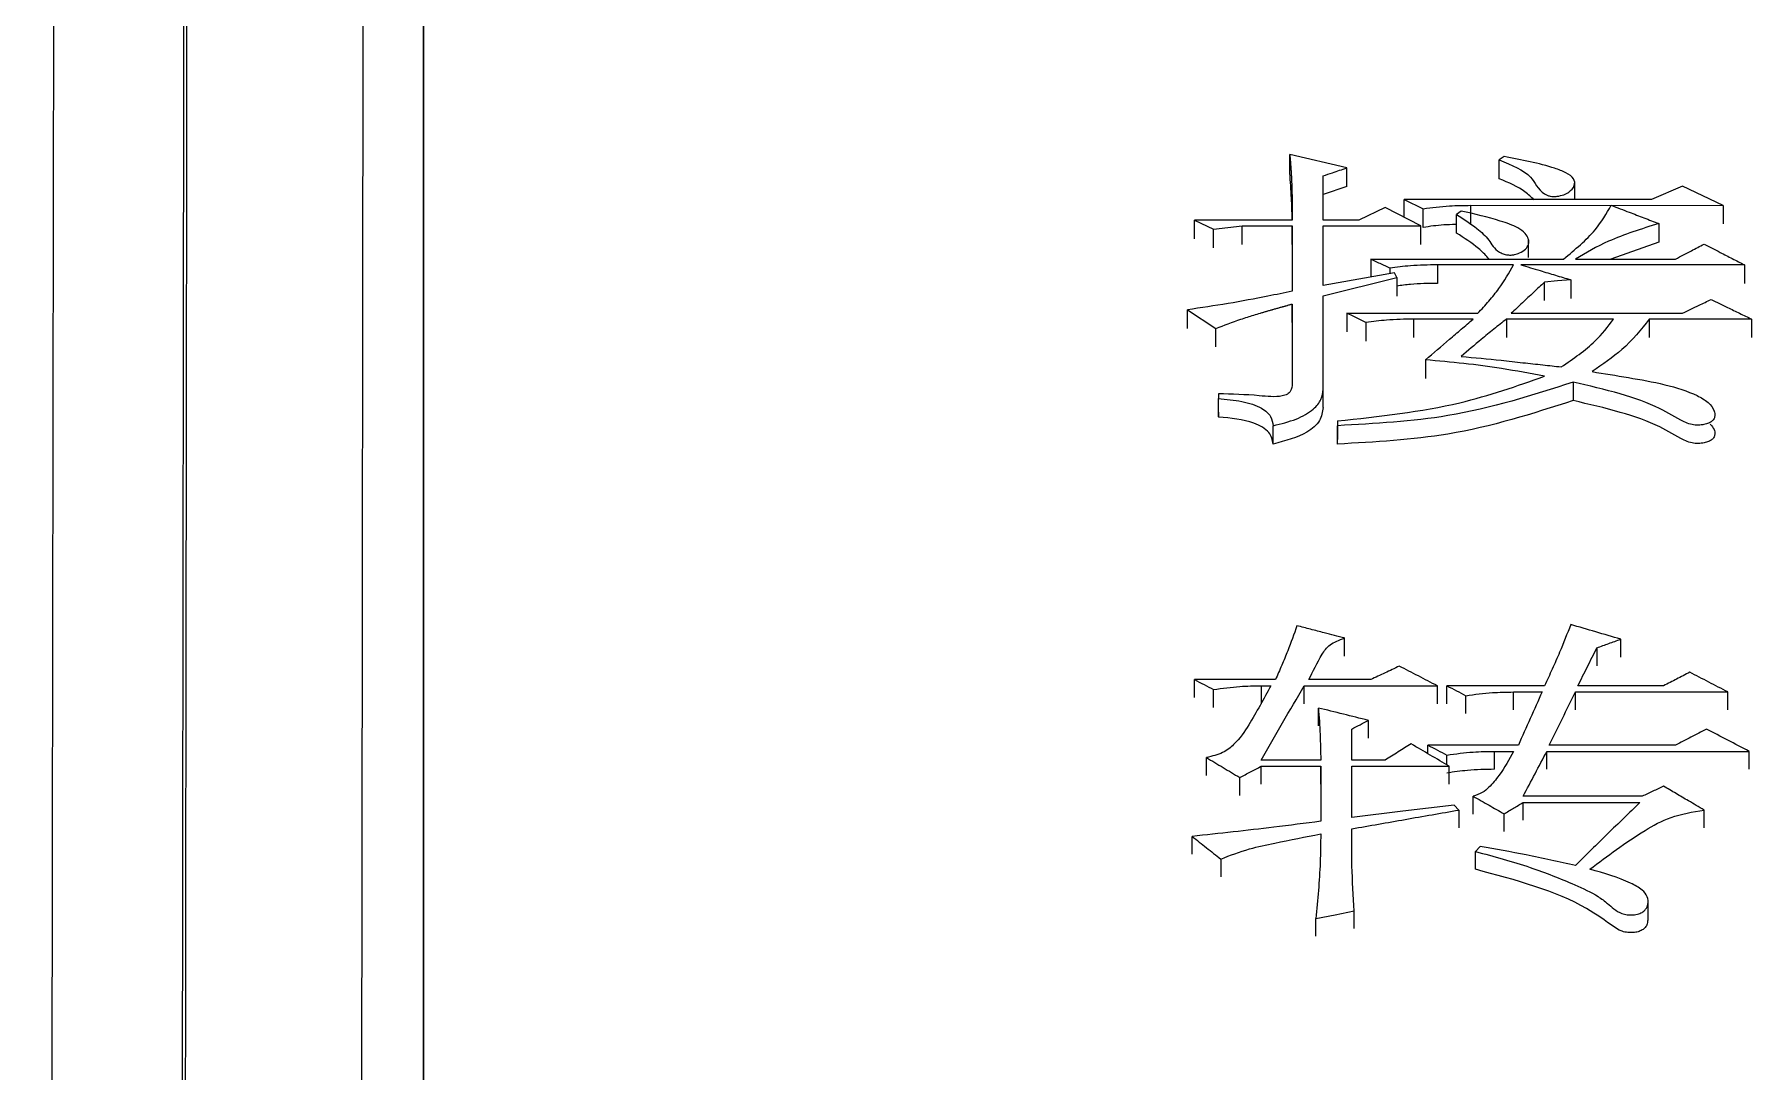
# Model space of a CAD drawing. Header units: millimetres. Extents: x 5659 to 7608, y 3628 to 5007.
# Drawn here: x 6097.13 to 6104.93, y 4832.42 to 4837.14 of the extents above; entities that cross this region are included whole.
import ezdxf

# ---------------------------------------------------------------- set-up
doc = ezdxf.new("R2010")
doc.units = ezdxf.units.MM

msp = doc.modelspace()

# ---------------------------------------------------------------- linework, layer by layer
at = {"color": 7, "linetype": 'Continuous', "lineweight": 25}
for p, q in [((6103.0921, 4836.5285), (6102.8325, 4836.5901)), ((6102.8325, 4836.5049), (6102.8325, 4836.5901)), ((6103.806, 4836.5798), (6103.7843, 4836.5644)), ((6103.0921, 4836.4433), (6103.0921, 4836.5285)), ((6103.7843, 4836.4792), (6103.7843, 4836.5644)), ((6102.9839, 4836.2909), (6102.9839, 4836.4925)), ((6103.0921, 4836.4433), (6102.9839, 4836.4074)), ((6104.1271, 4836.3841), (6104.1271, 4836.4667)), ((6104.6173, 4836.4461), (6104.4767, 4836.3841)), ((6104.8012, 4836.3582), (6104.6173, 4836.4461)), ((6103.2652, 4836.3479), (6103.1462, 4836.2909)), ((6103.4274, 4836.265), (6103.2652, 4836.3479)), ((6103.3517, 4836.3037), (6103.3517, 4836.3841)), ((6103.3517, 4836.3841), (6103.4382, 4836.3427)), ((6104.4767, 4836.3841), (6103.3517, 4836.3841)), ((6103.4382, 4836.2579), (6103.4382, 4836.3427)), ((6103.6546, 4836.2734), (6103.6546, 4836.3583)), ((6103.6546, 4836.3583), (6104.8012, 4836.3582)), ((6104.8012, 4836.3582), (6104.8012, 4836.2734)), ((6102.3998, 4836.2909), (6102.4863, 4836.2494)), ((6102.8433, 4836.2909), (6102.3998, 4836.2909)), ((6102.4863, 4836.2494), (6102.6161, 4836.265)), ((6102.6161, 4836.265), (6102.8433, 4836.265)), ((6102.6161, 4836.1802), (6102.6161, 4836.265)), ((6102.8433, 4836.265), (6102.8433, 4835.9672)), ((6102.8433, 4836.1802), (6102.8433, 4836.265)), ((6103.1462, 4836.2909), (6102.9839, 4836.2909)), ((6102.9839, 4836.265), (6103.4274, 4836.265)), ((6102.9839, 4835.9935), (6102.9839, 4836.265)), ((6103.4274, 4836.1802), (6103.4274, 4836.265)), ((6103.5897, 4836.2321), (6103.5897, 4836.3169)), ((6104.5092, 4836.2753), (6104.5092, 4836.1905)), ((6102.4863, 4836.1647), (6102.4863, 4836.2494)), ((6103.9164, 4836.1208), (6103.9164, 4836.206)), ((6104.5092, 4836.1905), (6104.2915, 4836.1139)), ((6103.2003, 4836.1139), (6104.0764, 4836.1139)), ((6103.2003, 4836.1139), (6103.2003, 4836.0319)), ((6104.1305, 4836.1139), (6104.5849, 4836.1139)), ((6103.3084, 4836.0511), (6102.9839, 4835.9935)), ((6102.9839, 4835.9462), (6103.3192, 4836.0302)), ((6103.2868, 4836.0721), (6103.2868, 4836.0473)), ((6103.3192, 4836.0302), (6103.3084, 4836.0511)), ((6103.3192, 4836.0302), (6103.3192, 4835.9458)), ((6103.8493, 4836.0878), (6103.5031, 4836.0878)), ((6103.5031, 4836.0878), (6103.5031, 4836.0032)), ((6104.8986, 4836.0877), (6103.8817, 4836.0878)), ((6104.8986, 4836.0877), (6104.8986, 4836.0032)), ((6103.9899, 4835.9248), (6103.9899, 4836.0092)), ((6104.1089, 4836.0197), (6104.1089, 4835.9353)), ((6102.3673, 4835.883), (6102.4971, 4835.7986)), ((6102.3673, 4835.7988), (6102.3673, 4835.883)), ((6102.8433, 4835.9094), (6102.8433, 4835.5489)), ((6102.8433, 4835.8251), (6102.8433, 4835.9094)), ((6102.9839, 4835.5222), (6102.9839, 4835.9462)), ((6102.4971, 4835.7145), (6102.4971, 4835.7986)), ((6103.0921, 4835.8672), (6103.687, 4835.8672)), ((6103.0921, 4835.8672), (6103.0921, 4835.783)), ((6103.1786, 4835.825), (6103.1786, 4835.7409)), ((6103.6654, 4835.8408), (6103.395, 4835.8408)), ((6103.395, 4835.8408), (6103.395, 4835.7566)), ((6104.3036, 4835.8408), (6103.8168, 4835.8408)), ((6103.8168, 4835.8408), (6103.8168, 4835.7567)), ((6103.8385, 4835.8672), (6104.6173, 4835.8672)), ((6104.931, 4835.8408), (6104.4658, 4835.8408)), ((6104.4658, 4835.8408), (6104.4658, 4835.7567)), ((6104.931, 4835.8408), (6104.931, 4835.7567)), ((6103.4491, 4835.6554), (6103.4491, 4835.5715)), ((6102.5079, 4835.5009), (6102.5079, 4835.4795)), ((6102.5079, 4835.5009), (6102.5079, 4835.4795)), ((6102.9839, 4835.4384), (6102.9839, 4835.5222)), ((6104.1195, 4835.5543), (6104.1195, 4835.4705)), ((6102.5079, 4835.3958), (6102.5079, 4835.4795)), ((6102.7567, 4835.2725), (6102.7568, 4835.3561)), ((6103.0488, 4835.3777), (6103.0488, 4835.3562)), ((6103.0488, 4835.3777), (6103.0488, 4835.2941)), ((6103.0488, 4835.2727), (6103.0488, 4835.3562)), ((6103.0814, 4834.3089), (6103.0814, 4834.3909)), ((6104.2279, 4834.3465), (6104.2279, 4834.2645)), ((6104.3361, 4834.3034), (6104.3361, 4834.3854)), ((6102.7676, 4834.2015), (6102.3998, 4834.2015)), ((6102.4863, 4834.075), (6102.4863, 4834.1567)), ((6102.7027, 4834.1735), (6102.7459, 4834.1735)), ((6102.7027, 4834.1735), (6102.7027, 4834.0918)), ((6102.8974, 4834.1735), (6103.5032, 4834.1735)), ((6103.2003, 4834.2015), (6102.919, 4834.2015)), ((6103.5032, 4834.0918), (6103.5032, 4834.1735)), ((6103.9899, 4834.1735), (6103.5464, 4834.1735)), ((6104.5308, 4834.1735), (6104.1414, 4834.1735)), ((6103.633, 4834.047), (6103.633, 4834.1287)), ((6103.8493, 4834.1455), (6103.9791, 4834.1455)), ((6103.8493, 4834.0638), (6103.8493, 4834.1455)), ((6104.1306, 4834.1455), (6104.8229, 4834.1455)), ((6104.1306, 4834.0638), (6104.1306, 4834.1455)), ((6104.8229, 4834.0638), (6104.8229, 4834.1455)), ((6102.9623, 4833.991), (6102.9623, 4834.0726)), ((6103.1895, 4833.9349), (6103.1895, 4834.0164)), ((6103.1137, 4833.8359), (6103.1137, 4833.977)), ((6102.4538, 4833.766), (6102.4538, 4833.8472)), ((6103.8709, 4833.9037), (6103.4599, 4833.9037)), ((6103.4599, 4833.8648), (6103.4599, 4833.9037)), ((6103.5464, 4833.8139), (6103.5464, 4833.8585)), ((6103.7628, 4833.8754), (6103.8493, 4833.8754)), ((6103.7628, 4833.7942), (6103.7628, 4833.8754)), ((6104.0008, 4833.8754), (6104.9202, 4833.8754)), ((6104.0008, 4833.7942), (6104.0008, 4833.8754)), ((6104.5849, 4833.9037), (6104.0116, 4833.9037)), ((6104.9202, 4833.7941), (6104.9202, 4833.8754)), ((6102.9731, 4833.8359), (6102.7027, 4833.8359)), ((6102.7027, 4833.8076), (6102.9731, 4833.8076)), ((6102.7027, 4833.7264), (6102.7027, 4833.8076)), ((6102.9731, 4833.8076), (6102.9731, 4833.5574)), ((6102.9731, 4833.7264), (6102.9731, 4833.8076)), ((6103.2652, 4833.8359), (6103.1137, 4833.8359)), ((6103.1137, 4833.8076), (6103.5572, 4833.8076)), ((6103.1137, 4833.5745), (6103.1137, 4833.8076)), ((6103.5572, 4833.7264), (6103.5572, 4833.8076)), ((6102.6053, 4833.6755), (6102.6053, 4833.7566)), ((6103.6005, 4833.6087), (6103.5789, 4833.6315)), ((6103.6654, 4833.59), (6103.6654, 4833.6714)), ((6104.4334, 4833.6714), (6103.8926, 4833.6714)), ((6103.8926, 4833.6429), (6104.4226, 4833.6429)), ((6103.6005, 4833.6087), (6103.6005, 4833.5279)), ((6103.806, 4833.5108), (6103.806, 4833.5916)), ((6104.7148, 4833.5278), (6104.7148, 4833.6087)), ((6102.389, 4833.4082), (6102.389, 4833.4889)), ((6102.5186, 4833.3859), (6102.5186, 4833.3053)), ((6103.6979, 4833.4431), (6103.6762, 4833.4201)), ((6103.1246, 4833.0694), (6103.1246, 4833.1497)), ((6104.4603, 4833.1085), (6104.4603, 4833.1894)), ((6102.9515, 4833.0348), (6102.9515, 4833.115))]:
    msp.add_line(p, q, dxfattribs=at)
at = {"color": 7, "linetype": 'Continuous', "lineweight": 25, "flags": 128}
for points in [[(6102.3998, 4836.2062), (6102.3998, 4836.2273), (6102.3998, 4836.2485), (6102.3998, 4836.2909)], [(6103.6113, 4836.3324), (6103.6005, 4836.3246), (6103.5897, 4836.3169)], [(6104.1089, 4836.0197), (6104.0494, 4836.0144), (6103.9899, 4836.0092)], [(6102.3998, 4834.1197), (6102.3998, 4834.1401), (6102.3998, 4834.1608), (6102.3998, 4834.2015)], [(6102.8974, 4834.0918), (6102.8974, 4834.1122), (6102.8974, 4834.133), (6102.8974, 4834.1735)], [(6103.5464, 4834.0918), (6103.5464, 4834.1122), (6103.5464, 4834.1329), (6103.5464, 4834.1735)], [(6103.5789, 4833.6315), (6103.3463, 4833.6031), (6103.1137, 4833.5745)], [(6103.8926, 4833.562), (6103.8926, 4833.5821), (6103.8926, 4833.6026), (6103.8926, 4833.6429)], [(6103.6762, 4833.3395), (6103.6762, 4833.3593), (6103.6762, 4833.3796), (6103.6762, 4833.3999), (6103.6762, 4833.4201)], [(6102.9515, 4833.115), (6103.038, 4833.1323), (6103.1246, 4833.1497)]]:
    msp.add_lwpolyline(points, dxfattribs=at)
at = {"color": 7, "linetype": 'Continuous', "lineweight": 25}
for points, knots in [([(6098.8965, 4846.9423), (6098.8965, 4846.8383), (6098.8966, 4846.3175), (6098.8966, 4844.9506), (6098.8967, 4842.7907), (6098.8968, 4840.1723), (6098.8968, 4837.7098), (6098.8968, 4834.202), (6098.8969, 4831.059), (6098.8969, 4826.7439), (6098.8969, 4822.0569), (6098.897, 4816.9247), (6098.897, 4811.5011), (6098.8971, 4806.9424), (6098.8971, 4801.02), (6098.8972, 4796.1142), (6098.8973, 4789.4352), (6098.8974, 4785.1425), (6098.8974, 4782.1413)], [0, 0, 0, 0, 0.020124, 0.100733, 0.181328, 0.221587, 0.302184, 0.342442, 0.423039, 0.463298, 0.543894, 0.624491, 0.664749, 0.745346, 0.785604, 0.8662, 0.906458, 1, 1, 1, 1]), ([(6098.897, 4815.8523), (6098.897, 4817.037), (6098.8969, 4819.2905), (6098.8969, 4823.3308), (6098.8969, 4827.0384), (6098.8968, 4831.2731), (6098.8968, 4834.347), (6098.8968, 4837.7592), (6098.8967, 4840.7366), (6098.8967, 4843.0801), (6098.8966, 4845.0205), (6098.8965, 4845.7542), (6098.8965, 4846.251)], [0, 0, 0, 0, 0.072858, 0.13859, 0.270184, 0.335916, 0.467513, 0.533245, 0.664841, 0.796434, 0.862166, 1, 1, 1, 1]), ([(6097.2279, 4845.9943), (6097.228, 4846.0226), (6097.2283, 4846.1111), (6097.227, 4845.1247), (6097.224, 4843.1118), (6097.2194, 4840.0492), (6097.2142, 4836.6609), (6097.2091, 4833.3235), (6097.2044, 4830.2538), (6097.1989, 4826.6104), (6097.1923, 4822.3397), (6097.1851, 4817.694), (6097.1774, 4812.7472), (6097.1692, 4807.5768), (6097.1602, 4801.8925), (6097.1503, 4795.6955), (6097.1396, 4789.0117), (6097.132, 4784.3209), (6097.1282, 4781.9269)], [0, 0, 0, 0, 0.039342, 0.122943, 0.206183, 0.289063, 0.371582, 0.416612, 0.465601, 0.518547, 0.575452, 0.636313, 0.690059, 0.746552, 0.805793, 0.867782, 0.932518, 1, 1, 1, 1]), ([(6097.7332, 4781.7913), (6097.7378, 4785.0906), (6097.7469, 4791.6891), (6097.7598, 4801.1191), (6097.7718, 4809.9997), (6097.7828, 4818.1574), (6097.7925, 4825.4578), (6097.8008, 4831.7755), (6097.8075, 4836.9976), (6097.8126, 4841.0541), (6097.8158, 4843.8021), (6097.8172, 4845.2482), (6097.8169, 4845.225), (6097.8167, 4845.2162)], [0, 0, 0, 0, 0.094309, 0.188619, 0.282928, 0.377238, 0.471547, 0.565857, 0.660166, 0.754475, 0.848785, 0.943094, 1, 1, 1, 1]), ([(6097.7472, 4781.7426), (6097.7505, 4784.1283), (6097.757, 4788.8349), (6097.7662, 4795.5842), (6097.7749, 4801.9267), (6097.7829, 4807.8219), (6097.7902, 4813.2525), (6097.7979, 4818.9855), (6097.8056, 4824.7541), (6097.8128, 4830.2344), (6097.8186, 4834.7015), (6097.8231, 4838.2247), (6097.8263, 4840.8866), (6097.8286, 4842.7895), (6097.8299, 4844.0083), (6097.8305, 4844.7253), (6097.8303, 4844.7561), (6097.8302, 4844.7708)], [0, 0, 0, 0, 0.06854, 0.13522, 0.200041, 0.263001, 0.324101, 0.38334, 0.468684, 0.549845, 0.626823, 0.699617, 0.768227, 0.832652, 0.892892, 0.948946, 1, 1, 1, 1]), ([(6098.6283, 4844.017), (6098.6284, 4844.0291), (6098.6287, 4844.1413), (6098.6285, 4843.7887), (6098.628, 4843.2187), (6098.6274, 4842.672), (6098.6267, 4841.9978), (6098.6257, 4841.1897), (6098.6246, 4840.2499), (6098.6233, 4839.1783), (6098.6212, 4837.4687), (6098.6179, 4834.7826), (6098.6127, 4830.6328), (6098.606, 4825.4164), (6098.5986, 4819.8096), (6098.591, 4814.1323), (6098.5836, 4808.6652), (6098.5754, 4802.6524), (6098.5664, 4796.1048), (6098.5566, 4789.0619), (6098.5498, 4784.1196), (6098.5463, 4781.6055)], [0, 0, 0, 0, 0.008365, 0.077995, 0.107986, 0.138061, 0.168221, 0.198465, 0.228793, 0.259205, 0.289702, 0.358895, 0.433683, 0.514064, 0.600037, 0.66048, 0.723411, 0.788828, 0.856732, 0.927123, 1, 1, 1, 1]), ([(6102.8325, 4836.5901), (6102.8326, 4836.5882), (6102.8329, 4836.5844), (6102.8334, 4836.5787), (6102.8338, 4836.573), (6102.8342, 4836.5682), (6102.8346, 4836.5635), (6102.8349, 4836.5597), (6102.8352, 4836.5549), (6102.8356, 4836.5502), (6102.836, 4836.5445), (6102.8364, 4836.5397), (6102.8367, 4836.5349), (6102.837, 4836.5311), (6102.8373, 4836.5264), (6102.8376, 4836.5226), (6102.8379, 4836.5178), (6102.8382, 4836.513), (6102.8386, 4836.5073), (6102.8389, 4836.5026), (6102.8392, 4836.4978), (6102.8394, 4836.494), (6102.8397, 4836.4892), (6102.8399, 4836.4844), (6102.8402, 4836.4797), (6102.8404, 4836.4749), (6102.8406, 4836.4701), (6102.8408, 4836.4654), (6102.841, 4836.4606), (6102.8412, 4836.4568), (6102.8413, 4836.452), (6102.8415, 4836.4472), (6102.8417, 4836.4424), (6102.8418, 4836.4376), (6102.8419, 4836.4329), (6102.8421, 4836.4281), (6102.8422, 4836.4233), (6102.8423, 4836.4195), (6102.8424, 4836.4147), (6102.8425, 4836.4099), (6102.8426, 4836.4051), (6102.8427, 4836.4003), (6102.8427, 4836.3956), (6102.8428, 4836.3908), (6102.8429, 4836.386), (6102.8429, 4836.3812), (6102.843, 4836.3764), (6102.843, 4836.3716), (6102.8431, 4836.3678), (6102.8431, 4836.363), (6102.8431, 4836.3582), (6102.8432, 4836.3534), (6102.8432, 4836.3486), (6102.8432, 4836.3438), (6102.8432, 4836.339), (6102.8432, 4836.3342), (6102.8432, 4836.3304), (6102.8433, 4836.3255), (6102.8433, 4836.3207), (6102.8433, 4836.3159), (6102.8433, 4836.3111), (6102.8433, 4836.3063), (6102.8433, 4836.3015), (6102.8433, 4836.2964), (6102.8433, 4836.2932), (6102.8433, 4836.2909)], [0, 0, 0, 0, 0.019168, 0.038335, 0.057502, 0.07667, 0.086254, 0.105421, 0.115005, 0.134172, 0.15334, 0.172507, 0.182091, 0.201259, 0.210842, 0.23001, 0.239594, 0.258761, 0.277929, 0.297096, 0.30668, 0.325847, 0.335431, 0.354599, 0.373766, 0.38335, 0.402517, 0.421685, 0.431268, 0.450436, 0.46002, 0.479187, 0.498355, 0.507938, 0.527106, 0.546273, 0.555857, 0.575025, 0.584608, 0.603776, 0.622943, 0.632527, 0.651695, 0.670862, 0.680446, 0.699613, 0.718781, 0.728365, 0.747532, 0.757116, 0.776283, 0.795451, 0.805034, 0.824202, 0.843369, 0.852953, 0.872121, 0.881704, 0.900872, 0.920039, 0.929623, 0.948791, 0.967958, 0.977542, 1, 1, 1, 1]), ([(6103.7843, 4836.5644), (6103.8402, 4836.5413), (6103.939, 4836.5006), (6103.9574, 4836.4284), (6104.0013, 4836.4041), (6104.0149, 4836.3996), (6104.0307, 4836.398), (6104.0526, 4836.3995), (6104.0781, 4836.4056), (6104.1082, 4836.4217), (6104.1291, 4836.4471), (6104.1274, 4836.4808), (6104.0885, 4836.508), (6103.9854, 4836.5462), (6103.8855, 4836.5649), (6103.806, 4836.5798)], [0, 0, 0, 0, 0.207477, 0.366822, 0.383118, 0.39879, 0.41441, 0.430881, 0.46509, 0.497024, 0.558703, 0.619218, 0.681584, 0.746434, 1, 1, 1, 1]), ([(6102.8429, 4836.2909), (6102.8429, 4836.2934), (6102.8428, 4836.3265), (6102.8404, 4836.398), (6102.8353, 4836.4666), (6102.8325, 4836.5049)], [0, 0, 0, 0, 0.03409, 0.462178, 1, 1, 1, 1]), ([(6102.9839, 4836.4925), (6102.998, 4836.4971), (6103.023, 4836.5055), (6103.0591, 4836.5175), (6103.0811, 4836.5248), (6103.0921, 4836.5285)], [0, 0, 0, 0, 0.39045, 0.695224, 1, 1, 1, 1]), ([(6103.9425, 4836.3833), (6103.9296, 4836.3959), (6103.891, 4836.4338), (6103.8271, 4836.461), (6103.7843, 4836.4792)], [0, 0, 0, 0, 0.3323126, 1, 1, 1, 1]), ([(6103.4382, 4836.3427), (6103.478, 4836.3479), (6103.5491, 4836.3571), (6103.6223, 4836.3579), (6103.6546, 4836.3583)], [0, 0, 0, 0, 0.558836, 1, 1, 1, 1]), ([(6104.0764, 4836.1139), (6104.1286, 4836.1572), (6104.2211, 4836.234), (6104.2709, 4836.3206), (6104.2926, 4836.3583)], [0, 0, 0, 0, 0.564258, 1, 1, 1, 1]), ([(6104.2927, 4836.3583), (6104.32, 4836.3479), (6104.3697, 4836.3288), (6104.4418, 4836.3012), (6104.4867, 4836.2839), (6104.5092, 4836.2753)], [0, 0, 0, 0, 0.377948, 0.688974, 1, 1, 1, 1]), ([(6103.5852, 4836.2708), (6103.5674, 4836.2704), (6103.5175, 4836.2693), (6103.4693, 4836.2623), (6103.4382, 4836.2579)], [0, 0, 0, 0, 0.356584, 1, 1, 1, 1]), ([(6103.5897, 4836.3169), (6103.6216, 4836.2961), (6103.6776, 4836.2598), (6103.7414, 4836.2021), (6103.7609, 4836.1562), (6103.8012, 4836.1375), (6103.8198, 4836.1327), (6103.8383, 4836.1318), (6103.8573, 4836.1346), (6103.8809, 4836.1432), (6103.9049, 4836.1585), (6103.9199, 4836.1811), (6103.9185, 4836.2062), (6103.9026, 4836.2325), (6103.8617, 4836.2625), (6103.7622, 4836.2977), (6103.6716, 4836.3185), (6103.6113, 4836.3324)], [0, 0, 0, 0, 0.148754, 0.260728, 0.372296, 0.394322, 0.416456, 0.432197, 0.447933, 0.473769, 0.515229, 0.556405, 0.603707, 0.651901, 0.70837, 0.805731, 1, 1, 1, 1]), ([(6104.5092, 4836.2753), (6104.4297, 4836.2507), (6104.2883, 4836.2068), (6104.1786, 4836.1422), (6104.1305, 4836.1139)], [0, 0, 0, 0, 0.562196, 1, 1, 1, 1]), ([(6103.7378, 4836.1139), (6103.7362, 4836.1158), (6103.7221, 4836.1325), (6103.6798, 4836.1745), (6103.625, 4836.2095), (6103.5897, 4836.232)], [0, 0, 0, 0, 0.043567, 0.383967, 1, 1, 1, 1]), ([(6103.2868, 4836.0721), (6103.2744, 4836.0781), (6103.2538, 4836.088), (6103.225, 4836.102), (6103.2085, 4836.1099), (6103.2003, 4836.1139)], [0, 0, 0, 0, 0.428361, 0.714181, 1, 1, 1, 1]), ([(6104.5849, 4836.1139), (6104.5969, 4836.1202), (6104.6209, 4836.1327), (6104.6642, 4836.1554), (6104.6954, 4836.1717), (6104.7147, 4836.1817)], [0, 0, 0, 0, 0.277776, 0.555554, 1, 1, 1, 1]), ([(6104.7147, 4836.1817), (6104.739, 4836.1693), (6104.7818, 4836.1475), (6104.8431, 4836.1161), (6104.8801, 4836.0972), (6104.8986, 4836.0877)], [0, 0, 0, 0, 0.396526, 0.698263, 1, 1, 1, 1]), ([(6103.5031, 4836.0878), (6103.462, 4836.0871), (6103.3888, 4836.086), (6103.3179, 4836.0763), (6103.2868, 4836.0721)], [0, 0, 0, 0, 0.5610721, 1, 1, 1, 1]), ([(6103.687, 4835.8672), (6103.704, 4835.8857), (6103.7379, 4835.9227), (6103.7972, 4835.9953), (6103.8288, 4836.0514), (6103.8493, 4836.0878)], [0, 0, 0, 0, 0.2594794, 0.5190273, 1, 1, 1, 1]), ([(6103.8817, 4836.0878), (6103.9111, 4836.079), (6103.9637, 4836.0632), (6104.0394, 4836.0405), (6104.0857, 4836.0266), (6104.1089, 4836.0197)], [0, 0, 0, 0, 0.387874, 0.693937, 1, 1, 1, 1]), ([(6102.8433, 4835.9672), (6102.8066, 4835.9599), (6102.71, 4835.9405), (6102.5524, 4835.9105), (6102.4291, 4835.8922), (6102.3673, 4835.883)], [0, 0, 0, 0, 0.234581, 0.616855, 1, 1, 1, 1]), ([(6103.5031, 4836.0032), (6103.462, 4836.0028), (6103.3998, 4836.0021), (6103.3396, 4835.9941), (6103.3192, 4835.9914)], [0, 0, 0, 0, 0.66153, 1, 1, 1, 1]), ([(6103.9899, 4836.0092), (6103.9732, 4835.9935), (6103.9396, 4835.9621), (6103.8891, 4835.9148), (6103.8553, 4835.8831), (6103.8385, 4835.8672)], [0, 0, 0, 0, 0.331513, 0.665756, 1, 1, 1, 1]), ([(6102.4971, 4835.7986), (6102.5344, 4835.813), (6102.5902, 4835.8345), (6102.6595, 4835.8562), (6102.6943, 4835.8668), (6102.7106, 4835.8716), (6102.7193, 4835.8742), (6102.7243, 4835.8757), (6102.7306, 4835.8775), (6102.7356, 4835.879), (6102.7419, 4835.8808), (6102.747, 4835.8822), (6102.752, 4835.8837), (6102.7571, 4835.8851), (6102.7621, 4835.8866), (6102.7684, 4835.8884), (6102.7735, 4835.8898), (6102.7798, 4835.8916), (6102.7848, 4835.893), (6102.7912, 4835.8948), (6102.7962, 4835.8962), (6102.8026, 4835.898), (6102.8076, 4835.8994), (6102.814, 4835.9012), (6102.819, 4835.9026), (6102.8254, 4835.9044), (6102.8304, 4835.9058), (6102.8368, 4835.9076), (6102.8407, 4835.9087), (6102.8433, 4835.9094)], [0, 0, 0, 0, 0.340494, 0.510588, 0.595628, 0.638147, 0.648777, 0.670037, 0.680666, 0.701926, 0.712556, 0.733815, 0.744445, 0.755075, 0.776334, 0.786964, 0.808224, 0.818854, 0.840113, 0.850743, 0.872003, 0.882632, 0.903892, 0.914522, 0.935781, 0.946411, 0.967671, 0.9783, 1, 1, 1, 1]), ([(6104.6173, 4835.8672), (6104.6298, 4835.8733), (6104.6548, 4835.8854), (6104.698, 4835.9065), (6104.7288, 4835.9215), (6104.7471, 4835.9304)], [0, 0, 0, 0, 0.2884326, 0.5768652, 1, 1, 1, 1]), ([(6104.7471, 4835.9304), (6104.7721, 4835.9183), (6104.8152, 4835.8973), (6104.8765, 4835.8674), (6104.9129, 4835.8497), (6104.931, 4835.8408)], [0, 0, 0, 0, 0.407195, 0.703597, 1, 1, 1, 1]), ([(6103.1786, 4835.825), (6103.1663, 4835.831), (6103.1457, 4835.8411), (6103.1168, 4835.8552), (6103.1003, 4835.8632), (6103.0921, 4835.8672)], [0, 0, 0, 0, 0.428361, 0.714181, 1, 1, 1, 1]), ([(6103.395, 4835.8408), (6103.3539, 4835.8402), (6103.2806, 4835.8391), (6103.2097, 4835.8293), (6103.1786, 4835.825)], [0, 0, 0, 0, 0.561072, 1, 1, 1, 1]), ([(6103.4491, 4835.6554), (6103.4854, 4835.6866), (6103.5396, 4835.7332), (6103.6117, 4835.795), (6103.6475, 4835.8255), (6103.6654, 4835.8408)], [0, 0, 0, 0, 0.503826, 0.751913, 1, 1, 1, 1]), ([(6103.8168, 4835.8408), (6103.7976, 4835.8256), (6103.7591, 4835.7952), (6103.69, 4835.7389), (6103.6415, 4835.6973), (6103.6113, 4835.6714)], [0, 0, 0, 0, 0.273449, 0.546904, 1, 1, 1, 1]), ([(6104.0657, 4835.6235), (6104.1209, 4835.6612), (6104.219, 4835.728), (6104.2779, 4835.8065), (6104.3036, 4835.8408)], [0, 0, 0, 0, 0.563785, 1, 1, 1, 1]), ([(6104.4658, 4835.8408), (6104.4282, 4835.7933), (6104.3607, 4835.7078), (6104.2537, 4835.6347), (6104.2062, 4835.6022)], [0, 0, 0, 0, 0.556253, 1, 1, 1, 1]), ([(6103.9898, 4835.5809), (6103.9251, 4835.5933), (6103.805, 4835.6163), (6103.6236, 4835.6402), (6103.5073, 4835.6503), (6103.4491, 4835.6554)], [0, 0, 0, 0, 0.368096, 0.683267, 1, 1, 1, 1]), ([(6103.6113, 4835.6714), (6103.6717, 4835.6656), (6103.7655, 4835.6566), (6103.8888, 4835.6431), (6103.9799, 4835.6331), (6104.0378, 4835.6266), (6104.0657, 4835.6235)], [0, 0, 0, 0, 0.397437, 0.617017, 0.815711, 1, 1, 1, 1]), ([(6103.0488, 4835.3777), (6103.2392, 4835.3986), (6103.5764, 4835.4355), (6103.8644, 4835.5368), (6103.9898, 4835.5809)], [0, 0, 0, 0, 0.564773, 1, 1, 1, 1]), ([(6104.2062, 4835.6022), (6104.2608, 4835.5933), (6104.4256, 4835.5667), (6104.6209, 4835.5304), (6104.7373, 4835.4634), (6104.76, 4835.4293), (6104.7652, 4835.4026), (6104.7603, 4835.3857), (6104.7483, 4835.3738), (6104.7307, 4835.3655), (6104.7078, 4835.3599), (6104.6808, 4835.3579), (6104.6503, 4835.3622), (6104.5923, 4835.3878), (6104.5051, 4835.4454), (6104.3306, 4835.5056), (6104.1919, 4835.5376), (6104.1196, 4835.5543)], [0, 0, 0, 0, 0.113866, 0.34337, 0.39359, 0.444116, 0.471653, 0.490478, 0.50521, 0.519932, 0.535866, 0.554481, 0.573032, 0.596509, 0.70042, 0.843829, 1, 1, 1, 1]), ([(6102.8433, 4835.5489), (6102.8429, 4835.5364), (6102.8425, 4835.519), (6102.8233, 4835.4984), (6102.775, 4835.4836), (6102.6647, 4835.4974), (6102.5693, 4835.4995), (6102.5079, 4835.5009)], [0, 0, 0, 0, 0.1639717, 0.2288935, 0.2960625, 0.5477733, 1, 1, 1, 1]), ([(6102.7568, 4835.3561), (6102.7929, 4835.365), (6102.8639, 4835.3825), (6102.9394, 4835.4259), (6102.979, 4835.4748), (6102.9823, 4835.5065), (6102.9839, 4835.5222)], [0, 0, 0, 0, 0.291064, 0.572494, 0.787521, 1, 1, 1, 1]), ([(6104.1196, 4835.5543), (6103.9351, 4835.4947), (6103.6025, 4835.3872), (6103.2194, 4835.3657), (6103.0488, 4835.3562)], [0, 0, 0, 0, 0.554855, 1, 1, 1, 1]), ([(6102.5079, 4835.4795), (6102.5439, 4835.4763), (6102.6148, 4835.4701), (6102.7032, 4835.4423), (6102.751, 4835.3996), (6102.7548, 4835.3705), (6102.7568, 4835.3561)], [0, 0, 0, 0, 0.2926241, 0.5766901, 0.7904269, 1, 1, 1, 1]), ([(6102.5079, 4835.4171), (6102.5079, 4835.4131), (6102.5079, 4835.406), (6102.5079, 4835.3989), (6102.5079, 4835.3957)], [0, 0, 0, 0, 0.56, 1, 1, 1, 1]), ([(6102.9839, 4835.4384), (6102.9811, 4835.4184), (6102.9754, 4835.378), (6102.9025, 4835.3118), (6102.8126, 4835.2876), (6102.7567, 4835.2725)], [0, 0, 0, 0, 0.270977, 0.547553, 1, 1, 1, 1]), ([(6104.1196, 4835.4705), (6103.9351, 4835.4109), (6103.6025, 4835.3035), (6103.2194, 4835.2821), (6103.0488, 4835.2726)], [0, 0, 0, 0, 0.554801, 1, 1, 1, 1]), ([(6104.7432, 4835.3632), (6104.7498, 4835.3554), (6104.7621, 4835.3406), (6104.765, 4835.319), (6104.7603, 4835.3021), (6104.7483, 4835.2902), (6104.7307, 4835.2819), (6104.7079, 4835.2763), (6104.6809, 4835.2743), (6104.6504, 4835.2786), (6104.5923, 4835.3041), (6104.5052, 4835.3617), (6104.3306, 4835.4218), (6104.1919, 4835.4538), (6104.1196, 4835.4704)], [0, 0, 0, 0, 0.052966, 0.099864, 0.131895, 0.156969, 0.182027, 0.209154, 0.240887, 0.272554, 0.312547, 0.48946, 0.733777, 1, 1, 1, 1]), ([(6102.7567, 4835.2725), (6102.7536, 4835.291), (6102.7472, 4835.3285), (6102.6561, 4835.3815), (6102.5648, 4835.3903), (6102.5079, 4835.3957)], [0, 0, 0, 0, 0.267361, 0.543633, 1, 1, 1, 1]), ([(6102.8649, 4834.4465), (6102.8515, 4834.4084), (6102.8303, 4834.3484), (6102.7961, 4834.2669), (6102.7771, 4834.2233), (6102.7676, 4834.2015)], [0, 0, 0, 0, 0.465077, 0.732516, 1, 1, 1, 1]), ([(6103.0813, 4834.391), (6103.0506, 4834.3988), (6102.9992, 4834.412), (6102.9271, 4834.4305), (6102.8857, 4834.4412), (6102.8649, 4834.4465)], [0, 0, 0, 0, 0.425233, 0.712616, 1, 1, 1, 1]), ([(6102.919, 4834.2015), (6102.9378, 4834.2398), (6102.964, 4834.2932), (6103.0089, 4834.3632), (6103.057, 4834.3816), (6103.0813, 4834.3909)], [0, 0, 0, 0, 0.554938, 0.774738, 1, 1, 1, 1]), ([(6104.1089, 4834.452), (6104.0926, 4834.41), (6104.0664, 4834.3424), (6104.025, 4834.2497), (6104.0016, 4834.1989), (6103.9899, 4834.1735)], [0, 0, 0, 0, 0.452168, 0.726066, 1, 1, 1, 1]), ([(6104.3361, 4834.3854), (6104.2982, 4834.3965), (6104.2225, 4834.4187), (6104.1468, 4834.4409), (6104.1089, 4834.452)], [0, 0, 0, 0, 0.499999, 1, 1, 1, 1]), ([(6104.1414, 4834.1735), (6104.1558, 4834.2024), (6104.1846, 4834.2602), (6104.2135, 4834.3177), (6104.2279, 4834.3465)], [0, 0, 0, 0, 0.499999, 1, 1, 1, 1]), ([(6104.2279, 4834.3465), (6104.2459, 4834.353), (6104.282, 4834.3659), (6104.3181, 4834.3789), (6104.3361, 4834.3854)], [0, 0, 0, 0, 0.499998, 1, 1, 1, 1]), ([(6103.3301, 4834.2629), (6103.3084, 4834.2527), (6103.2652, 4834.2322), (6103.2219, 4834.2117), (6103.2003, 4834.2015)], [0, 0, 0, 0, 0.499998, 1, 1, 1, 1]), ([(6103.5032, 4834.1735), (6103.4743, 4834.1884), (6103.4166, 4834.2182), (6103.3589, 4834.248), (6103.3301, 4834.2629)], [0, 0, 0, 0, 0.5, 1, 1, 1, 1]), ([(6104.6498, 4834.235), (6104.63, 4834.2247), (6104.5903, 4834.2042), (6104.5506, 4834.1837), (6104.5308, 4834.1735)], [0, 0, 0, 0, 0.499999, 1, 1, 1, 1]), ([(6104.8229, 4834.1455), (6104.794, 4834.1604), (6104.7363, 4834.1903), (6104.6786, 4834.2201), (6104.6498, 4834.235)], [0, 0, 0, 0, 0.5, 1, 1, 1, 1]), ([(6102.3998, 4834.2015), (6102.4142, 4834.194), (6102.4431, 4834.1791), (6102.4719, 4834.1642), (6102.4863, 4834.1567)], [0, 0, 0, 0, 0.5, 1, 1, 1, 1]), ([(6102.7459, 4834.1735), (6102.714, 4834.114), (6102.6653, 4834.0235), (6102.5972, 4833.9202), (6102.5314, 4833.8658), (6102.48, 4833.8535), (6102.4539, 4833.8472)], [0, 0, 0, 0, 0.493619, 0.752072, 0.87418, 1, 1, 1, 1]), ([(6102.4863, 4834.1567), (6102.5261, 4834.1623), (6102.5972, 4834.1722), (6102.6704, 4834.1731), (6102.7027, 4834.1735)], [0, 0, 0, 0, 0.558835, 1, 1, 1, 1]), ([(6102.7027, 4833.8359), (6102.7351, 4833.8924), (6102.8, 4834.0054), (6102.8649, 4834.1175), (6102.8974, 4834.1735)], [0, 0, 0, 0, 0.5, 1, 1, 1, 1]), ([(6103.5464, 4834.1735), (6103.5608, 4834.166), (6103.5897, 4834.1511), (6103.6185, 4834.1362), (6103.633, 4834.1287)], [0, 0, 0, 0, 0.5, 1, 1, 1, 1]), ([(6103.633, 4834.1287), (6103.6727, 4834.1343), (6103.7439, 4834.1442), (6103.817, 4834.1451), (6103.8493, 4834.1455)], [0, 0, 0, 0, 0.558835, 1, 1, 1, 1]), ([(6103.9791, 4834.1455), (6103.9611, 4834.1053), (6103.925, 4834.0249), (6103.889, 4833.9441), (6103.8709, 4833.9037)], [0, 0, 0, 0, 0.5, 1, 1, 1, 1]), ([(6104.0116, 4833.9037), (6104.0314, 4833.9441), (6104.0711, 4834.0249), (6104.1107, 4834.1053), (6104.1306, 4834.1455)], [0, 0, 0, 0, 0.5, 1, 1, 1, 1]), ([(6102.9623, 4834.0726), (6102.9639, 4834.0526), (6102.967, 4834.0125), (6102.9715, 4833.9337), (6102.9725, 4833.8747), (6102.9731, 4833.8359)], [0, 0, 0, 0, 0.254777, 0.50956, 1, 1, 1, 1]), ([(6103.1895, 4834.0164), (6103.1516, 4834.0258), (6103.0759, 4834.0445), (6103.0002, 4834.0632), (6102.9623, 4834.0726)], [0, 0, 0, 0, 0.499999, 1, 1, 1, 1]), ([(6103.1137, 4833.977), (6103.1264, 4833.9836), (6103.1516, 4833.9967), (6103.1768, 4834.0098), (6103.1895, 4834.0164)], [0, 0, 0, 0, 0.500001, 1, 1, 1, 1]), ([(6104.7255, 4833.977), (6104.7021, 4833.9648), (6104.6552, 4833.9403), (6104.6083, 4833.9159), (6104.5849, 4833.9037)], [0, 0, 0, 0, 0.499999, 1, 1, 1, 1]), ([(6104.9202, 4833.8754), (6104.8878, 4833.8924), (6104.8229, 4833.9263), (6104.758, 4833.9601), (6104.7255, 4833.977)], [0, 0, 0, 0, 0.5, 1, 1, 1, 1]), ([(6102.4539, 4833.8472), (6102.4791, 4833.8321), (6102.5296, 4833.8019), (6102.5801, 4833.7717), (6102.6053, 4833.7566)], [0, 0, 0, 0, 0.4999996, 1, 1, 1, 1]), ([(6103.3842, 4833.9093), (6103.3643, 4833.8971), (6103.3247, 4833.8726), (6103.285, 4833.8481), (6103.2652, 4833.8359)], [0, 0, 0, 0, 0.499998, 1, 1, 1, 1]), ([(6103.5572, 4833.8076), (6103.5284, 4833.8245), (6103.4707, 4833.8585), (6103.413, 4833.8924), (6103.3842, 4833.9093)], [0, 0, 0, 0, 0.5, 1, 1, 1, 1]), ([(6103.4599, 4833.9037), (6103.4743, 4833.8962), (6103.5032, 4833.8811), (6103.532, 4833.866), (6103.5464, 4833.8585)], [0, 0, 0, 0, 0.4999996, 1, 1, 1, 1]), ([(6103.5464, 4833.8585), (6103.5862, 4833.8641), (6103.6573, 4833.8742), (6103.7305, 4833.875), (6103.7628, 4833.8754)], [0, 0, 0, 0, 0.558835, 1, 1, 1, 1]), ([(6103.8493, 4833.8754), (6103.8291, 4833.8385), (6103.7983, 4833.782), (6103.7464, 4833.7206), (6103.7097, 4833.686), (6103.6803, 4833.6763), (6103.6654, 4833.6714)], [0, 0, 0, 0, 0.494008, 0.754052, 0.875824, 1, 1, 1, 1]), ([(6103.8926, 4833.6714), (6103.9106, 4833.7055), (6103.9467, 4833.7736), (6103.9827, 4833.8415), (6104.0008, 4833.8754)], [0, 0, 0, 0, 0.5000003, 1, 1, 1, 1]), ([(6102.6053, 4833.7566), (6102.6215, 4833.7651), (6102.654, 4833.7821), (6102.6865, 4833.7991), (6102.7027, 4833.8076)], [0, 0, 0, 0, 0.500002, 1, 1, 1, 1]), ([(6103.7628, 4833.7938), (6103.7217, 4833.7931), (6103.6484, 4833.7919), (6103.5775, 4833.7814), (6103.5464, 4833.7768)], [0, 0, 0, 0, 0.5610853, 1, 1, 1, 1]), ([(6104.5308, 4833.7168), (6104.5146, 4833.7092), (6104.4821, 4833.6941), (6104.4497, 4833.6789), (6104.4334, 4833.6714)], [0, 0, 0, 0, 0.499999, 1, 1, 1, 1]), ([(6104.7147, 4833.6087), (6104.6911, 4833.6226), (6104.6486, 4833.6476), (6104.5873, 4833.6837), (6104.5496, 4833.7058), (6104.5308, 4833.7168)], [0, 0, 0, 0, 0.386049, 0.693024, 1, 1, 1, 1]), ([(6103.6654, 4833.6714), (6103.6774, 4833.6646), (6103.7015, 4833.6509), (6103.7484, 4833.6243), (6103.7833, 4833.6046), (6103.806, 4833.5916)], [0, 0, 0, 0, 0.257094, 0.514188, 1, 1, 1, 1]), ([(6103.806, 4833.5916), (6103.8205, 4833.6002), (6103.8493, 4833.6173), (6103.8782, 4833.6344), (6103.8926, 4833.6429)], [0, 0, 0, 0, 0.500001, 1, 1, 1, 1]), ([(6104.4226, 4833.6429), (6104.374, 4833.5954), (6104.2766, 4833.5004), (6104.1792, 4833.4048), (6104.1306, 4833.357)], [0, 0, 0, 0, 0.5, 1, 1, 1, 1]), ([(6102.9731, 4833.5574), (6102.902, 4833.5483), (6102.7695, 4833.5314), (6102.5746, 4833.5089), (6102.4509, 4833.4955), (6102.389, 4833.4889)], [0, 0, 0, 0, 0.366425, 0.683185, 1, 1, 1, 1]), ([(6103.1137, 4833.5232), (6103.1949, 4833.5374), (6103.3571, 4833.566), (6103.5194, 4833.5945), (6103.6005, 4833.6087)], [0, 0, 0, 0, 0.5, 1, 1, 1, 1]), ([(6104.1955, 4833.3398), (6104.2755, 4833.3999), (6104.3875, 4833.4839), (6104.5598, 4833.5823), (6104.6627, 4833.5998), (6104.7147, 4833.6087)], [0, 0, 0, 0, 0.553442, 0.773992, 1, 1, 1, 1]), ([(6102.389, 4833.4889), (6102.4106, 4833.4717), (6102.4538, 4833.4375), (6102.497, 4833.4031), (6102.5186, 4833.3859)], [0, 0, 0, 0, 0.5, 1, 1, 1, 1]), ([(6102.5186, 4833.3859), (6102.5614, 4833.4024), (6102.6386, 4833.4323), (6102.7952, 4833.4651), (6102.9035, 4833.4865), (6102.9731, 4833.5003)], [0, 0, 0, 0, 0.308167, 0.555958, 1, 1, 1, 1]), ([(6102.9731, 4833.5003), (6102.9726, 4833.4572), (6102.9717, 4833.3716), (6102.9633, 4833.2432), (6102.9554, 4833.1577), (6102.9515, 4833.115)], [0, 0, 0, 0, 0.337206, 0.668546, 1, 1, 1, 1]), ([(6103.1246, 4833.1497), (6103.1206, 4833.218), (6103.1165, 4833.288), (6103.115, 4833.3595), (6103.1149, 4833.3648), (6103.1148, 4833.3701), (6103.1147, 4833.3754), (6103.1146, 4833.3807), (6103.1145, 4833.386), (6103.1145, 4833.3913), (6103.1144, 4833.3966), (6103.1143, 4833.4036), (6103.1142, 4833.4107), (6103.1142, 4833.4177), (6103.1141, 4833.423), (6103.1141, 4833.4283), (6103.114, 4833.4335), (6103.114, 4833.4388), (6103.114, 4833.4441), (6103.1139, 4833.4494), (6103.1139, 4833.4564), (6103.1139, 4833.4634), (6103.1138, 4833.4705), (6103.1138, 4833.4757), (6103.1138, 4833.481), (6103.1138, 4833.4863), (6103.1138, 4833.4916), (6103.1138, 4833.4968), (6103.1138, 4833.5021), (6103.1138, 4833.5074), (6103.1138, 4833.5144), (6103.1137, 4833.5197), (6103.1137, 4833.5232)], [0, 0, 0, 0, 0.54643, 0.560604, 0.574777, 0.588951, 0.603124, 0.617298, 0.631471, 0.645645, 0.659818, 0.673992, 0.702338, 0.716512, 0.730685, 0.744859, 0.759032, 0.773206, 0.787379, 0.801553, 0.815726, 0.844073, 0.858247, 0.87242, 0.886594, 0.900767, 0.914941, 0.929114, 0.943288, 0.957461, 0.971635, 1, 1, 1, 1]), ([(6103.6762, 4833.4201), (6103.7603, 4833.3975), (6103.9183, 4833.355), (6104.0997, 4833.2818), (6104.2203, 4833.2271), (6104.2734, 4833.1865), (6104.3041, 4833.1586), (6104.3334, 4833.1398), (6104.3658, 4833.132), (6104.3926, 4833.1314), (6104.418, 4833.1359), (6104.4378, 4833.1452), (6104.4529, 4833.1602), (6104.4621, 4833.1836), (6104.4598, 4833.2146), (6104.4331, 4833.2492), (6104.3473, 4833.2962), (6104.2602, 4833.3212), (6104.1955, 4833.3398)], [0, 0, 0, 0, 0.197624, 0.371591, 0.471167, 0.521337, 0.556787, 0.592598, 0.61138, 0.630161, 0.649113, 0.666951, 0.682877, 0.711545, 0.752921, 0.793459, 0.846543, 1, 1, 1, 1]), ([(6104.1306, 4833.357), (6104.0933, 4833.3652), (6104.0188, 4833.3815), (6103.8754, 4833.4116), (6103.7676, 4833.4307), (6103.6979, 4833.4431)], [0, 0, 0, 0, 0.260983, 0.521979, 1, 1, 1, 1]), ([(6104.4586, 4833.1082), (6104.4583, 4833.1009), (6104.4577, 4833.0881), (6104.4464, 4833.0719), (6104.4307, 4833.0604), (6104.4102, 4833.0534), (6104.3865, 4833.0505), (6104.3611, 4833.052), (6104.3323, 4833.0601), (6104.2742, 4833.0987), (6104.1023, 4833.2252), (6103.8595, 4833.2901), (6103.6762, 4833.3391)], [0, 0, 0, 0, 0.036339, 0.063949, 0.086857, 0.109806, 0.132721, 0.158106, 0.184428, 0.22567, 0.415316, 1, 1, 1, 1])]:
    msp.add_open_spline(points, degree=3, knots=knots, dxfattribs=at)

doc.saveas('drawing.dxf')
